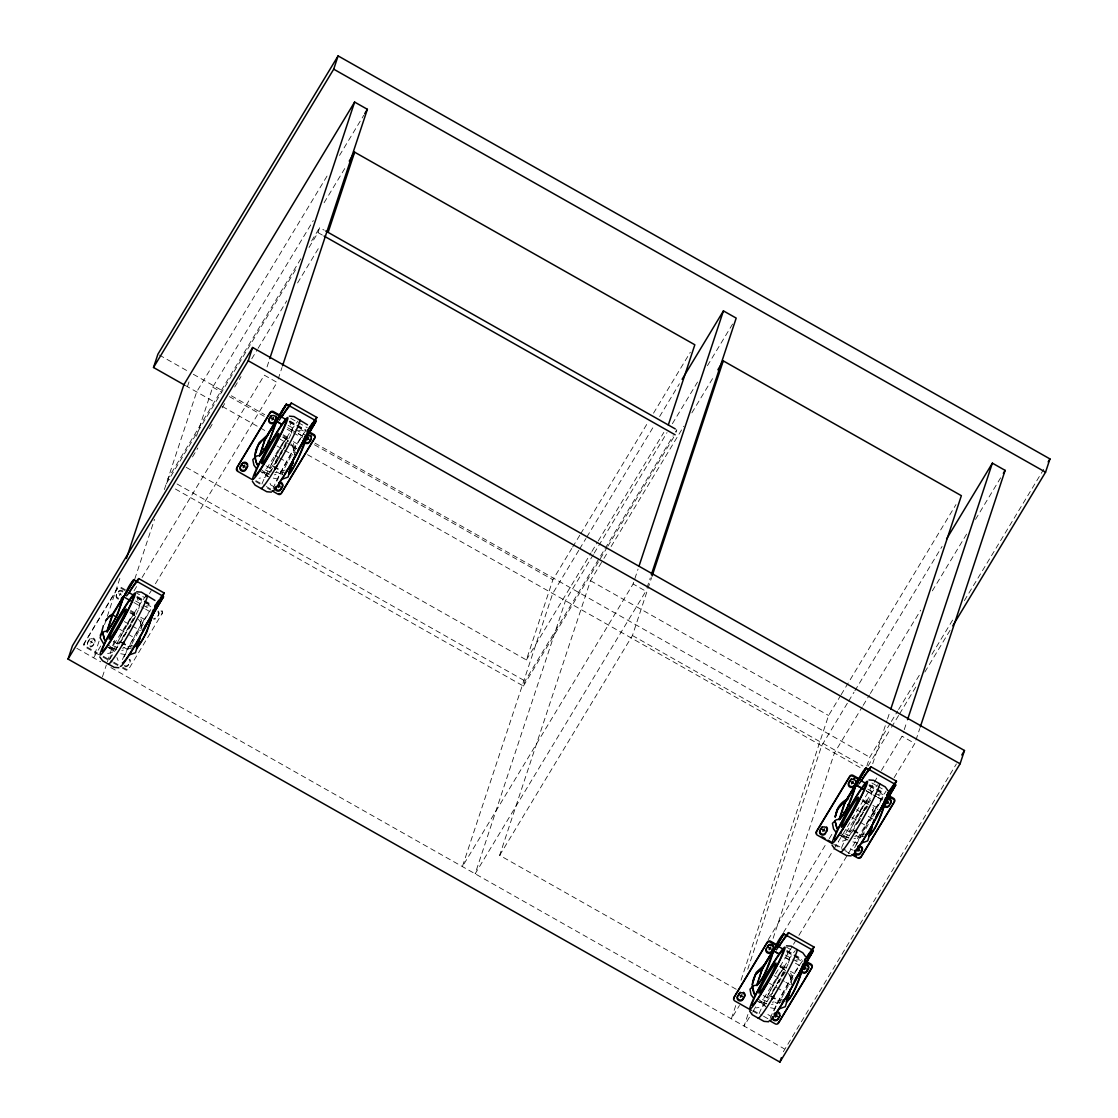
<?xml version="1.0" encoding="UTF-8"?>
<svg xmlns="http://www.w3.org/2000/svg" width="1118" height="1118" viewBox="0 0 1118 1118"><rect width="100%" height="100%" fill="white"/><g stroke="black" fill="none" stroke-linecap="round" stroke-linejoin="round"><path stroke-width="0.75" stroke-dasharray="5 3.75" d="M83.892 644.331L84.171 643.493M87.442 643.213L87.721 642.375M94.806 642.249A3.061 2.851 18.3 0 0 93.632 638.28A3.061 2.851 18.3 0 0 89.496 639.23L88.015 641.69A3.061 2.851 18.3 0 0 89.188 645.645A3.061 2.851 18.3 0 0 93.325 644.695L95.1 641.564M99.055 641.229L93.591 657.789L100.774 645.883M104.533 624.683L106.727 618.058M107.272 616.409L119.864 578.341M116.188 595.615L116.468 594.776M187.419 386.688L189.375 380.791M102.437 676.809L106.336 665M107.44 661.702L115.643 636.869M134.803 578.942L154.508 519.353M164.36 489.572L196.656 391.915L328.734 173.262M196.475 436.244L212.713 387.149L313.319 220.595M129.898 662.261L130.177 661.423M158.644 614.662L158.924 613.824M162.194 613.544L162.473 612.706M267.034 366.9L269.228 360.276M309.029 247.483L318.001 232.614L319.664 227.597L324.234 230.168M278.158 379.086L281.988 367.501M186.189 467.338L526.382 659.941L552.893 579.753L571.759 548.519M175.372 488.999L523.406 686.033L525.069 681.002L673.218 435.74M736.231 989.276L499.662 855.34L590.486 580.689L603.049 559.894M675.985 432.303L676.809 429.787L674.126 434.259M578.775 550.363L552.711 593.504L462.391 866.59L633.109 583.973L638.043 569.076M646.959 587.886L650.243 577.95M499.662 855.34L632.439 635.527L651.584 577.615M741.038 980.206L828.578 715.492L840.247 696.179M735.728 1005.613L731.34 1018.861L739.431 1005.473M747.76 969.208L821.66 745.762L847.724 702.621M747.928 1014.487L744.099 1026.072L752.19 1012.684M773.111 938.351L834.419 752.987L862.271 706.869M866.827 766.082L869.762 757.235L890.487 722.927M872.725 763.706L886.951 720.691M887.496 719.028L890.235 710.755M783.313 1051.772L956.379 763.943M881.403 770.456L902.058 736.245L903.707 731.27M904.252 729.621L906.991 721.348M915.908 740.158L919.751 728.573M138.702 608.877L139.806 604.852L137.5 599.01M291.281 433.267L292.399 429.242L290.079 423.401M788.47 962.905L789.574 958.881L787.268 953.039M136.242 614.299L138.213 610.121M270.626 472.383L272.596 468.204M288.821 438.689L290.806 434.511M786.01 968.328L787.98 964.149M132.036 622.544L135.585 615.697M274.735 464.096L287.787 441.289M288.164 440.087L281.317 452.916M852.237 831.988L863.334 811.766M864.256 810.718L871.9 794.549L869.72 787.184M771.909 993.734L776.633 985M781.803 976.573L785.353 969.725M123.567 636.953L131.113 623.592M131.211 624.04L123.623 637.386M863.431 812.213L855.843 825.545M780.979 978.068L770.973 995.327M280.492 454.411L274.595 464.389M777.457 983.505L780.881 977.621M339.523 155.416L363.783 115.252M324.094 202.749L344.763 168.538M300.812 258.803L167.924 478.811L170.956 480.53M311.587 240.971L319.664 227.597M166.261 483.828L297.36 266.811M192.478 456.927L197.872 448.011M209.541 428.683L213.133 422.73M222.119 407.86L225.71 401.907M234.696 387.038L240.985 376.626M251.76 358.78L257.154 349.864M258.048 348.369L286.795 300.784M297.584 282.938L320.041 245.764M90.67 643.199L92.151 640.74M119.416 595.601L120.898 593.141M134.02 590.849L137.612 584.896M142.098 577.461L264.309 375.173L277.054 382.398L154.857 584.686M109.927 659.061L135.991 615.92M149.463 593.616L151.265 590.639M572.668 547.037L579.851 535.131M580.745 533.649L648.119 422.115M653.513 413.185L690.337 352.226M579.669 548.868L585.958 538.457M586.852 536.975L654.24 425.413M659.634 416.497L679.409 383.767M526.382 659.941L591.059 552.865M591.953 551.384L597.347 542.468M598.242 540.972L663.826 432.414M593.323 554.612L565.47 600.715L475.15 873.815L645.869 591.198L633.109 583.973M594.217 553.117L666.999 432.638M672.393 423.708L697.548 382.063M707.428 365.698L732.597 324.052M523.406 686.033L606.906 547.792M607.815 546.297L675.16 434.818M603.944 558.413L607.535 552.474M611.113 546.534L683.797 426.238M691.86 412.863L714.29 375.732M841.141 694.697L955.974 504.595M848.618 701.14L854.012 692.21M854.907 690.728L942.069 546.45M863.166 705.388L869.455 694.977M870.363 693.481L920.673 610.19M932.356 590.849L967.391 532.839M975.483 519.451L1000.638 477.805M891.381 721.445L897.684 711.006M898.592 709.511L921.12 672.225M931.923 654.323L952.648 620.015M964.359 600.618L1043.653 469.364M868.071 766.04L890.599 728.74M891.493 727.259L898.704 715.324M899.613 713.829L916.732 685.488M924.838 672.058L950.062 630.3M768.262 939.637L825.671 844.579M829.263 838.64L832.854 832.7M783.452 932.58L832.882 850.77M833.776 849.289L873.312 783.844M874.206 782.348L877.798 776.395M753.085 1011.203L756.676 1005.25M775.543 974.016L792.62 945.758M793.514 944.263L795.317 941.3M798.909 935.347L847.43 855.018M848.324 853.537L886.071 791.055M894.148 777.667L914.817 743.456L902.058 736.245M131.966 622.125L135.194 616.898M122.812 638.685L113.798 652.046L106.406 653.876M864.2 810.298L870.768 799.985M781.748 976.154L785.772 969.627M107.845 644.569L111.87 647.741L133.07 613.978L140.099 621.217L142.433 631.041M292.706 445.649L295.012 455.473L292.692 445.607L285.635 438.354L264.449 472.131L260.424 468.959M862.914 801.145L869.329 805.309L865.276 802.137L844.09 835.915L840.065 832.742M789.895 975.273L792.201 985.112L789.867 975.245L782.824 967.992L761.637 1001.77L757.613 998.598M268.781 473.347L272.177 468.302M851.818 832.071L846.019 840.205L838.626 842.05M766.822 1001.728L769.366 997.941M267.985 474.381L265.19 477.246L258.985 478.266M765.97 1002.986L762.364 1006.885L756.173 1007.905M285.174 470.091L275.098 472.634M284.433 472.327L274.357 474.857M132.595 645.701L122.519 648.244M131.854 647.937L121.778 650.466M864.815 833.874L854.739 836.404M864.074 836.11L853.998 838.64M782.362 999.73L772.286 1002.273M781.622 1001.966L771.546 1004.495M298.674 430.528L301.776 430.025L304.613 431.632M146.095 606.138L149.197 605.635L152.02 607.242M878.315 794.311L881.417 793.794L884.254 795.401M795.862 960.166L798.965 959.663L801.802 961.27M273.281 478.113L277.963 479.049M120.702 653.723L125.384 654.659M852.922 841.896L857.604 842.832M770.47 1007.751L775.151 1008.688M263.079 472.411L268.46 476.436M108.725 647.657L112.052 648.58L115.014 651.612M840.946 835.817L844.286 836.739L847.248 839.772M760.268 1002.049L765.634 1006.074M259.642 471.335L264.673 472.886L268.348 476.757A9.559 2.306 31.5 0 0 261.668 472.607M839.283 835.118L844.314 836.655L848.101 840.205M107.048 646.945L111.423 648.119L114.609 650.858M756.83 1000.973L761.847 1002.525L765.537 1006.396A9.559 2.306 31.5 0 0 758.856 1002.245M283.203 434.79L289.059 438.228M282.477 437.026L289.688 441.54M283.273 437.362L285.663 438.368M265.218 469.909L269.955 471.922M862.104 800.795L865.276 802.137M844.859 833.693L849.596 835.691M130.624 610.4L136.466 613.838M129.884 612.636L137.095 617.15M130.694 612.971L133.07 613.978M112.625 645.519L117.376 647.532M111.898 647.755L116.635 649.754L111.87 647.741M780.462 967L786.876 971.179M779.651 966.665L782.824 967.992M762.406 999.548L767.144 1001.56M318.001 232.614L322.571 235.199M590.486 580.689L828.578 715.492M290.778 418.37L296.773 421.766M298.282 422.618L307.282 427.719M289.953 420.927L295.935 424.323M297.43 425.161L306.402 430.248M289.227 421.346L305.731 430.682M289.674 421.766L295.655 425.161M297.15 426L304.627 430.234M289.702 422.408L295.711 425.804M297.206 426.657L304.711 430.905M288.151 425.371L294.16 428.767M295.655 429.619L304.655 434.72M159.371 355.049L188.858 371.749M193.33 374.278L223.726 391.482M231.328 395.786L264.77 414.722M287.578 427.635L295.18 431.939L287.913 427.845M302.768 436.244L296.689 432.792L302.531 436.118M314.941 443.119L869.762 757.235M212.713 387.149L221.825 392.306M229.414 396.611L264.351 416.385M287.13 429.284L291.686 431.855M293.195 432.722L302.307 437.879M314.465 444.754L552.893 579.753M283.036 435.838L287.298 438.242A17.245 1.286 -60.5 0 1 275.461 461.371A17.245 1.286 -60.5 0 1 273.617 460.113A17.245 1.286 -60.5 0 1 287.298 438.242M293.321 441.652L297.57 444.056M632.439 635.527L862.956 766.026M185.322 385.5L214.782 402.173M222.384 406.477L258.859 427.132M260.382 427.998L266.461 431.436M280.143 439.178L286.222 442.63M287.745 443.483L296.871 448.653M307.506 454.677L862.327 768.793M276.957 445.97L293.042 455.068M871.914 782.991L876.414 785.549M877.923 786.401L883.919 789.797M869.594 784.71L875.576 788.092M877.071 788.945L884.548 793.179M868.868 785.115L884.268 794.018M869.343 786.178L884.352 794.674M867.792 789.154L873.801 792.55M875.296 793.403L882.801 797.651M866.129 790.678L876.358 796.477M877.812 797.302L882.2 799.789M866.087 790.803L876.316 796.589M877.784 797.413L882.172 799.901M862.677 799.608L866.925 802.011M872.948 805.421L877.211 807.839M266.028 465.829L270.29 468.246M276.314 471.656L281.974 474.857M856.598 809.739L862.453 813.052M868.295 816.364L872.683 818.851M273.519 486.484L270.682 484.891L269.522 481.97M255.882 480.656L264.854 485.743M266.35 486.582L270.836 489.125M255.603 481.495L261.584 484.891M267.565 488.273L270.57 489.964M845.669 829.612L849.932 832.016M855.955 835.425L861.615 838.64A17.245 1.286 -60.5 0 1 871.733 818.306M850.323 848.66L853.16 850.267M835.523 844.439L845.991 850.365M833.749 844.425L844.216 850.351M845.711 851.203L850.197 853.747M177.035 483.968L525.069 681.002M786.457 947.156L793.962 951.404M787.142 950.566L793.123 953.961M794.619 954.8L802.095 959.034M786.415 950.985L792.844 954.8M793.906 955.219L801.816 959.873M786.89 952.047L801.899 960.53M785.339 955.01L791.348 958.405M792.844 959.258L800.348 963.506M785.129 957.371L789.518 959.845M799.747 965.645L795.359 963.157L799.705 965.756M785.088 957.483L789.476 959.971M135.194 592.274L144.194 597.375M125.398 589.773L120.912 587.229A2.446 2.292 18.3 0 0 117.6 587.984L84.409 642.934A2.446 2.292 18.3 0 0 85.345 646.106L97.308 652.884M137.36 596.537L143.356 599.933M144.851 600.771L152.327 605.006M136.634 596.956L142.643 600.352M144.138 601.204L151.643 605.439M125.118 590.611L120.632 588.068A2.446 2.292 18.3 0 0 117.32 588.823L84.13 643.772A2.446 2.292 18.3 0 0 85.066 646.945L101.528 656.252M137.095 597.375L152.048 605.844M137.123 598.018L152.132 606.515M780.224 965.477L784.473 967.881A17.245 1.286 -60.5 0 1 772.65 991.009A17.245 1.286 -60.5 0 1 770.791 989.751A17.245 1.286 -60.5 0 1 784.473 967.881M790.496 971.29L794.758 973.694M135.571 600.981L141.567 604.377M143.076 605.229L150.581 609.478M118.829 593.616L121.485 595.125M133.894 602.518L144.096 608.416M145.592 609.128L149.938 611.728M774.145 975.609L784.375 981.394M785.842 982.233L791.684 985.531M130.457 611.448L134.705 613.852M140.728 617.262L144.977 619.665M124.377 621.58L140.449 630.678M763.217 995.467L767.465 997.885M774.914 1002.091L777.751 1003.698M113.449 641.439L117.697 643.856M123.721 647.266L127.983 649.67M767.87 1014.529L770.707 1016.122M753.071 1010.295L762.043 1015.382M763.538 1016.22L768.024 1018.764M752.791 1011.133L758.773 1014.515M90.083 641.215L92.738 642.724M103.289 656.266L112.275 661.353M113.77 662.191L121.247 666.426M122.742 667.278L125.733 668.969A2.446 2.292 18.3 0 0 129.045 668.215M103.024 657.104L111.996 662.191M113.491 663.03L120.968 667.264M122.463 668.117L125.454 669.808A2.446 2.292 18.3 0 0 128.766 669.053L162.236 613.265A2.446 2.292 18.3 0 0 161.299 610.093M76.849 648.314L100.676 661.8M110.906 667.586L784.291 1048.824M275.056 455.25L277.879 456.913M279.29 457.751L287.745 462.74M851.874 817.37L858.931 821.52M860.343 822.359L867.386 826.509M769.422 983.225L775.067 986.551M776.479 987.39L784.934 992.379M119.654 629.196L126.697 633.361M128.109 634.186L135.166 638.35M866.017 799.901L868.7 802.011M783.55 965.77L786.234 967.867M116.943 657.58L118.103 660.5M873.06 807.154L874.891 811.892M872.333 809.376L874.15 814.128M790.608 973.009L792.438 977.761M293.419 443.371L295.753 453.195M140.84 618.981L142.671 623.732M872.347 809.418L874.164 814.17M140.127 621.259L142.433 631.083M759.15 1013.579A39.41 2.949 -60.5 0 1 776.661 979.424A39.41 2.949 -60.5 0 1 795.303 950.649M770.358 1018.386A35.469 2.655 -60.5 0 1 785.465 987.991A35.469 2.655 -60.5 0 1 803.618 959.677M773.935 1010.91A31.528 2.362 -60.5 0 1 799.09 966.525M779.246 1003.545A17.245 1.286 -60.5 0 1 781.189 998.989M781.803 997.717A17.245 1.286 -60.5 0 1 793.92 976.936M778.757 982.778A17.245 1.286 -60.5 0 1 780.112 980.458M783.299 975.273A17.245 1.286 -60.5 0 1 785.409 972.115M841.602 847.71A39.41 2.949 -60.5 0 1 859.113 813.555A39.41 2.949 -60.5 0 1 877.756 784.794M852.182 829.584A17.245 1.286 -60.5 0 1 856.192 818.376A17.245 1.286 -60.5 0 1 866.785 803.171A17.245 1.286 -60.5 0 1 852.824 828.662M854.683 847.724A35.469 2.655 -60.5 0 1 882.982 797.791M856.388 845.04A31.528 2.362 -60.5 0 1 881.557 800.656M872.599 816.867A17.245 1.286 -60.5 0 1 877.882 809.139M857.967 822.764A17.245 1.286 -60.5 0 1 860.553 818.096M865.751 809.418A17.245 1.286 -60.5 0 1 867.861 806.26M841.309 836.39A9.559 2.306 31.5 0 1 847.318 840.037M109.368 659.55A39.41 2.949 -60.5 0 1 142.084 601.023M143.09 599.653A39.41 2.949 -60.5 0 1 145.522 596.621M119.947 641.425A17.245 1.286 -60.5 0 1 123.958 630.217A17.245 1.286 -60.5 0 1 134.565 615.012A17.245 1.286 -60.5 0 1 120.604 640.488M122.449 659.55A35.469 2.655 -60.5 0 1 150.762 609.617M124.168 656.881A31.528 2.362 -60.5 0 1 149.323 612.496M128.989 628.749A17.245 1.286 -60.5 0 1 131.002 625.325M130.387 647.182A17.245 1.286 -60.5 0 1 131.421 644.96M132.036 643.688A17.245 1.286 -60.5 0 1 144.152 622.908M109.089 648.216A9.559 2.306 31.5 0 1 114.399 651.361M161.02 610.931A2.446 2.292 18.3 0 1 161.97 614.103M122.742 592.009A3.061 2.851 18.3 0 0 117.963 592.484L116.482 594.93A3.061 2.851 18.3 0 0 118.396 599.192M123.022 591.17A3.061 2.851 18.3 0 0 118.242 591.646L116.761 594.091A3.061 2.851 18.3 0 0 118.676 598.354M157.82 611.867A3.061 2.851 18.3 0 1 158.351 615.347L156.869 617.807A3.061 2.851 18.3 0 1 153.473 619.051M158.099 611.029A3.061 2.851 18.3 0 1 158.63 614.509L157.149 616.968A3.061 2.851 18.3 0 1 153.753 618.212M124.727 666.649A3.061 2.851 18.3 0 0 128.123 665.392L129.604 662.946A3.061 2.851 18.3 0 0 129.073 659.452M124.266 665.503A3.061 2.851 18.3 0 0 128.402 664.553L129.884 662.108A3.061 2.851 18.3 0 0 129.842 659.229M261.961 483.94A39.41 2.949 -60.5 0 1 279.472 449.785A39.41 2.949 -60.5 0 1 298.115 421.011M273.169 488.748A35.469 2.655 -60.5 0 1 288.29 458.352A35.469 2.655 -60.5 0 1 306.444 430.039M276.761 481.271A31.528 2.362 -60.5 0 1 301.916 436.886M282.728 474.353A17.245 1.286 -60.5 0 1 285.663 466.024A17.245 1.286 -60.5 0 1 296.731 447.298M276.118 463.271A17.245 1.286 -60.5 0 1 278.34 458.981M280.911 454.313A17.245 1.286 -60.5 0 1 282.253 451.979M284.461 448.276A17.245 1.286 -60.5 0 1 286.11 445.635M89.216 640.069L87.735 642.529A3.061 2.851 18.3 0 0 88.909 646.484A3.061 2.851 18.3 0 0 93.046 645.533L94.527 643.088A3.061 2.851 18.3 0 0 93.353 639.119A3.061 2.851 18.3 0 0 89.216 640.069M269.228 474.144L264.477 472.145L269.214 474.144M848.855 837.927L844.09 835.915L848.855 837.927M766.389 1003.782L761.637 1001.77L766.403 1003.782"/><path stroke-width="1.5" d="M103.373 625.577L100.145 637.805L103.681 643.898M136.843 647.979L135.474 652.702L129.576 654.799M289.436 472.369L288.067 477.093L282.169 479.189M789.881 992.113L785.255 1006.717L779.344 1008.827M872.347 826.244L867.708 840.862L861.81 842.972M255.84 452.832L258.859 443.049L266.405 435.95M752.442 986.355L754.608 994.531C749.451 985.21 753.588 972.772 762.867 967.811L756.593 985.405C769.03 973.303 770.917 947.575 783.466 933.726L786.457 935.417M753.308 980.779L756.034 972.688L763.594 965.589M835.467 816.615C835.901 808.831 841.043 801.34 848.492 798.769M752.288 984.665L755.307 974.91L762.867 967.811M140.868 634.591L136.508 647.783C148.149 637.567 151.182 609.422 163.214 596.593L151.936 616.2L163.619 596.635L153.25 613.461L146.43 633.026L136.634 648.873L140.113 638.085M259.739 455.962C272.079 443.916 274.273 418.202 286.571 404.436L289.492 406.086M293.992 457.332L288.975 472.509C296.172 465.409 302.657 448.807 305.493 437.655L305.829 437.851C309.169 438.801 278.717 499.746 293.251 460.826M756.928 985.587C764.125 978.502 770.609 961.899 773.432 950.747L779.288 954.059L773.055 950.677M790.636 988.619L786.275 1001.812C792.858 996.39 799.887 977.915 802.668 967.294C800.754 977.649 793.081 996.571 786.611 1002.007M839.38 819.732C846.578 812.632 853.062 796.044 855.885 784.892L863.194 789.029L855.508 784.808M874.178 819.452L868.728 835.943C875.073 830.772 882.717 811.626 885.121 801.438L885.47 801.634C883.052 811.822 875.408 830.967 869.063 836.138M260.62 453.265L259.991 455.361L256.553 456.032L252.794 459.568L253.912 465.158L256.274 468.288M261.249 451.183L265.05 438.633L286.292 404.087L315.318 420.41L316.869 417.447L291.351 402.997A38.18 2.851 -60.5 0 0 283.273 414.121L280.702 417.307M758.437 980.821L757.179 985L753.728 985.671L749.968 989.206L751.1 994.796L753.448 997.927M759.066 978.725L762.224 968.272L773.432 950.747L762.448 968.985M108.18 628.456L107.048 632.131L117.669 614.551L123.539 596.914M184.47 385.011L153.515 367.487L157.904 354.21L338.097 55.9L1049.956 458.925L1045.568 472.187L952.774 625.828M68.044 659.075L72.432 645.813L252.626 347.488L964.485 750.513L960.096 763.79L779.903 1062.1L68.044 659.075L248.238 360.765L252.626 347.488M126.432 558.483L183.897 384.69L354.616 102.073L367.375 109.298L282.533 365.838M130.932 600.981L123.287 596.649L112.457 614.243L106.811 631.377C119.179 619.288 121.387 593.532 133.699 579.697L136.689 581.402M153.515 367.487L333.709 69.176L338.097 55.9M269.773 358.612L354.616 102.073M328.119 232.376L354.644 152.188L694.837 344.777L668.312 424.98M265.441 438.731L259.404 455.767C266.601 448.667 273.085 432.065 275.908 420.913L282.057 424.533L276.258 421.109L265.385 438.829M639.133 565.764L723.43 310.888L736.189 318.099L651.347 574.638M652.129 575.966L723.262 360.876L961.368 495.679L890.78 709.105M846.284 800.488L855.55 784.696L844.677 802.403L839.045 819.536C851.497 807.448 853.369 781.72 865.919 767.87L868.91 769.561M779.903 1062.1L781.356 1057.67M907.536 719.685L992.379 463.145L1005.138 470.371L920.296 726.91M265.301 439.234L276.258 421.109M844.901 803.129L855.885 784.892L846.298 800.516M136.899 581.695L133.978 580.046L122.351 599.458L133.699 579.697M286.571 404.436L274.944 423.848L286.292 404.087M303.132 442.253L316.198 421.025L304.851 440.785L315.807 420.983L305.787 437.976M786.681 935.724L783.746 934.061L772.119 953.486L783.466 933.726M869.133 769.869L866.198 768.206L854.585 787.631L865.919 767.87M801.215 970.424L813.387 950.663L802.039 970.424L812.982 950.621L802.976 967.615M883.667 804.569L895.839 784.808L884.492 804.569L895.434 784.766L885.428 801.746M126.572 595.88L129.129 592.708A38.585 2.893 -60.5 0 1 137.221 581.584L138.772 578.607L164.276 593.057L162.725 596.02A38.585 2.893 -60.5 0 0 154.647 607.144L156.199 604.181A38.18 2.851 -60.5 0 1 158.77 600.268M283.273 414.121L279.151 420.27M291.351 402.997L289.8 405.974A38.585 2.893 -60.5 0 0 281.722 417.098L286.222 419.641M858.792 784.053L861.363 780.867A38.585 2.893 -60.5 0 1 869.441 769.743L870.992 766.78L896.496 781.216L894.945 784.193A38.585 2.893 -60.5 0 0 886.867 795.317L888.419 792.341A38.18 2.851 -60.5 0 1 893.24 785.227M805.966 958.21L804.415 961.173A38.585 2.893 -60.5 0 1 812.493 950.048L814.044 947.072L788.539 932.636A38.18 2.851 -60.5 0 0 780.462 943.76L776.339 949.909M783.411 949.28L778.911 946.736A38.585 2.893 -60.5 0 1 786.988 935.612L788.539 932.636M118.27 605.145L123.329 596.523M275.908 420.913L265.679 438.172C256.413 443.133 252.277 455.529 257.406 464.85M364.678 113.757L367.375 109.298M349.249 161.104L354.644 152.188M123.665 596.719L112.68 614.956L118.522 618.268M122.281 644.974L124.182 641.844M143.607 628.721L153.208 613.586M243.249 467.59L244.73 465.13M272.009 419.991L273.491 417.531M274.86 469.364L276.761 466.234M297.877 450.33L305.493 437.655L299.177 447.941M278.326 487.448L279.807 484.988M307.073 439.849L308.568 437.39M311.223 438.899L309.742 441.358A3.061 2.851 18.3 0 1 304.473 441.219M682.106 379.309L723.43 310.888M717.882 369.792L723.262 360.876M946.555 539.002L992.379 463.145M1003.335 473.347L1005.138 470.371M822.89 831.359L824.371 828.913M851.636 783.774L853.118 781.314M1048.153 461.902L1049.956 458.925M845.026 802.598L845.446 801.927L841.071 805.03L837.773 809.041L835.02 817.118L837.759 809.069L841.071 805.03M739.264 993.259L737.503 996.557A3.061 2.851 18.3 0 0 738.677 1000.512A3.061 2.851 18.3 0 0 742.813 999.562L744.295 997.116A3.061 2.851 18.3 0 0 743.121 993.147A3.061 2.851 18.3 0 0 738.984 994.098M740.437 997.228L741.919 994.768M769.184 949.629L770.665 947.17M854.501 833.148L856.402 830.003M875.827 816.895L885.121 801.438L880.621 808.775M857.967 851.217L859.449 848.772M886.714 803.632L888.195 801.173M772.049 999.003L773.949 995.872M794.213 981.352L802.668 967.294L795.471 979.047M775.515 1017.087L776.996 1014.627M804.261 969.488L805.743 967.028M961.787 754.985L964.485 750.513M144.795 626.485L152.9 613.265M877.015 814.659L878.818 811.724M123.623 596.83L133.978 580.046M855.857 785.004L866.198 768.206M773.404 950.859L783.746 934.061M100.201 635.178L103.96 631.642L107.412 630.971L113.086 613.782L108.851 616.856L113.086 613.782M777.89 946.946L780.462 943.76M261.43 441.247C255.128 447.228 253.255 457.192 257.419 464.892M288.682 469.239L293.433 462.069L291.98 465.228L286.557 470.79M868.323 833.022L871.635 828.997L865.486 835.076M785.87 998.877L789.182 994.852L782.684 1001.197M133.978 646.4L136.103 644.848M133.266 646.917L136.089 644.862M113.211 613.754L112.792 614.439M289.324 416.175L293.978 416.539L307.534 424.826M271.45 492.116L266.797 491.738L255.1 485.128L252.388 481.327M136.731 591.785L141.385 592.149L154.941 600.436M118.857 667.726L114.204 667.348L102.521 660.738L99.809 656.937M868.952 779.959L873.605 780.322L885.302 786.946L888.013 790.747M851.091 855.885L846.438 855.522L834.741 848.897L832.03 845.096M786.499 945.814L791.153 946.177L802.85 952.802L805.561 956.603M768.639 1021.754L763.985 1021.377L752.288 1014.767L749.577 1010.965M333.709 69.176L1045.568 472.187M325.743 231.035L675.3 428.935M324.08 236.066L675.16 434.818M248.238 360.765L960.096 763.79M279.472 415.002L273.491 411.62A2.446 2.292 18.3 0 0 270.179 412.374L236.988 467.324A2.446 2.292 18.3 0 0 237.659 470.315M309.393 431.939L313.892 434.483A2.446 2.292 18.3 0 1 314.829 437.655L281.638 492.605A2.446 2.292 18.3 0 1 281.247 493.066M280.702 416.693L273.211 412.458A2.446 2.292 18.3 0 0 269.913 413.213L236.709 468.162A2.446 2.292 18.3 0 0 237.645 471.335L252.612 479.804M309.127 432.778L313.613 435.321A2.446 2.292 18.3 0 1 314.549 438.494L281.359 493.443A2.446 2.292 18.3 0 1 278.047 494.198L272.065 490.816M271.408 418.006L274.078 419.516M306.486 437.865L309.155 439.374M869.441 769.743L894.945 784.193M268.194 441.009L271.115 442.658M860.608 779.623L853.132 775.389A2.446 2.292 18.3 0 0 849.82 776.158L816.629 831.107A2.446 2.292 18.3 0 0 816.657 833.413M889.034 795.723L893.52 798.266A2.446 2.292 18.3 0 1 894.47 801.424L861.265 856.388A2.446 2.292 18.3 0 1 859.183 857.478M858.848 779.623L852.852 776.227A2.446 2.292 18.3 0 0 849.54 776.996L816.35 831.946A2.446 2.292 18.3 0 0 817.286 835.104L832.253 843.573M865.863 783.425L861.363 780.867L862.914 777.904A38.18 2.851 -60.5 0 1 870.992 766.78M888.754 796.561L893.254 799.104A2.446 2.292 18.3 0 1 894.19 802.263L861 857.213A2.446 2.292 18.3 0 1 857.688 857.981L851.692 854.585M851.05 781.789L853.705 783.299M886.127 801.648L888.782 803.157M273.686 466.597L277.935 469.001M845.082 802.514L839.632 819.145L836.18 819.815L832.421 823.351L833.553 828.941L835.901 832.058M847.821 804.778L850.756 806.441M242.662 465.605L245.317 467.114M277.739 485.464L280.394 486.973M853.327 830.367L857.576 832.784M822.303 829.388L824.958 830.884M857.38 849.247L860.035 850.742M822.051 836.809L825.042 838.514M828.033 840.205L831.037 841.896M853.467 854.599L856.458 856.29M786.988 935.612L812.493 950.048M137.221 581.584L162.725 596.02M778.156 945.493L770.679 941.258A2.446 2.292 18.3 0 0 767.367 942.013L734.177 996.963A2.446 2.292 18.3 0 0 733.953 998.709M806.581 961.578L811.067 964.121A2.446 2.292 18.3 0 1 812.017 967.294L778.813 1022.243A2.446 2.292 18.3 0 1 777.653 1023.194M776.381 945.479L770.4 942.097A2.446 2.292 18.3 0 0 767.088 942.851L733.897 997.801A2.446 2.292 18.3 0 0 734.833 1000.973L751.296 1010.281M806.302 962.416L810.788 964.96A2.446 2.292 18.3 0 1 811.738 968.132L778.533 1023.082A2.446 2.292 18.3 0 1 775.221 1023.836L769.24 1020.455M768.597 947.645L771.252 949.154M803.674 967.503L806.33 969.013M133.643 595.251L129.129 592.708L130.68 589.731A38.18 2.851 -60.5 0 1 138.772 578.607M765.369 970.648L768.304 972.297M770.875 996.236L775.123 998.64M121.107 642.207L125.356 644.611M739.85 995.244L742.506 996.753M774.928 1015.102L777.583 1016.611M263.764 448.597L266.587 450.261M843.405 812.367L846.228 814.03M104.226 638.923L102.674 632.369L104.812 640.46M797.008 949.489A39.41 2.949 -60.5 0 1 780.015 985.461A39.41 2.949 -60.5 0 1 758.13 1018.065M805.156 958.643A35.469 2.655 -60.5 0 1 789.867 991.009A35.469 2.655 -60.5 0 1 770.176 1020.357M803.059 963.828A31.528 2.362 -60.5 0 1 799.077 973.051M798.392 974.463A31.528 2.362 -60.5 0 1 774.257 1015.102M806.861 956.826A38.18 2.851 -60.5 0 1 814.044 947.072M767.731 946.513A3.061 2.851 18.3 0 1 771.867 945.562A3.061 2.851 18.3 0 1 773.055 949.517L771.574 951.977A3.061 2.851 18.3 0 1 767.423 952.913A3.061 2.851 18.3 0 1 766.249 948.958L768.01 945.674A3.061 2.851 18.3 0 1 772.147 944.724M772.79 945.199A3.061 2.851 18.3 0 1 773.279 945.8M773.6 946.499A3.061 2.851 18.3 0 1 773.321 948.679L771.839 951.139A3.061 2.851 18.3 0 1 766.235 948.805M803.283 965.784A3.061 2.851 18.3 0 1 803.912 965.337M804.639 965.072A3.061 2.851 18.3 0 1 808.132 969.376L806.651 971.835A3.061 2.851 18.3 0 1 801.061 970.997M804.191 964.499A3.061 2.851 18.3 0 1 804.918 964.233M806.483 964.275A3.061 2.851 18.3 0 1 807.867 965.058M808.356 965.659A3.061 2.851 18.3 0 1 808.398 968.537L806.916 970.997A3.061 2.851 18.3 0 1 801.34 970.158M739.739 992.686A3.061 2.851 18.3 0 1 740.354 992.239M743.4 992.309A3.061 2.851 18.3 0 1 744.043 992.784M744.532 993.399A3.061 2.851 18.3 0 1 744.574 996.278L743.093 998.723A3.061 2.851 18.3 0 1 738.956 999.674A3.061 2.851 18.3 0 1 737.782 995.719M772.286 1017.1A3.061 2.851 18.3 0 0 777.89 1019.42L779.372 1016.975A3.061 2.851 18.3 0 0 775.165 1012.936M772.468 1017.003A3.061 2.851 18.3 0 0 778.17 1018.582L779.651 1016.136A3.061 2.851 18.3 0 0 779.945 1015.451M774.061 1013.956A3.061 2.851 18.3 0 1 774.536 1013.383M778.477 1012.167A3.061 2.851 18.3 0 1 779.917 1013.956M879.461 783.634A39.41 2.949 -60.5 0 1 862.467 819.592A39.41 2.949 -60.5 0 1 840.582 852.209M887.608 792.774A35.469 2.655 -60.5 0 1 872.32 825.14A35.469 2.655 -60.5 0 1 852.629 854.501M885.512 797.959A31.528 2.362 -60.5 0 1 883.849 802.235M883.346 803.353A31.528 2.362 -60.5 0 1 872.879 823.561M872.068 824.972A31.528 2.362 -60.5 0 1 854.571 851.064M893.897 784.333A38.18 2.851 -60.5 0 1 896.496 781.216M855.508 783.662A3.061 2.851 18.3 0 0 854.334 779.693A3.061 2.851 18.3 0 0 850.183 780.644L848.702 783.103A3.061 2.851 18.3 0 0 849.89 787.058A3.061 2.851 18.3 0 0 854.026 786.108L855.787 782.824A3.061 2.851 18.3 0 0 856.053 780.644M851.567 778.785A3.061 2.851 18.3 0 0 850.463 779.805L848.981 782.265A3.061 2.851 18.3 0 0 850.155 786.22A3.061 2.851 18.3 0 0 854.306 785.269M853.872 778.561A3.061 2.851 18.3 0 1 854.599 778.855M887.091 799.216A3.061 2.851 18.3 0 1 890.585 803.521M889.676 798.727A3.061 2.851 18.3 0 1 890.319 799.188M890.808 799.803A3.061 2.851 18.3 0 1 890.864 802.682L889.103 805.966A3.061 2.851 18.3 0 1 883.835 805.84M889.369 805.128A3.061 2.851 18.3 0 1 883.793 804.303M826.761 831.247A3.061 2.851 18.3 0 0 825.573 827.292A3.061 2.851 18.3 0 0 821.437 828.242L819.955 830.688A3.061 2.851 18.3 0 0 821.129 834.657A3.061 2.851 18.3 0 0 825.266 833.707L827.027 830.408A3.061 2.851 18.3 0 0 826.495 826.929M822.191 826.817A3.061 2.851 18.3 0 0 821.716 827.404L820.235 829.863A3.061 2.851 18.3 0 0 821.409 833.818A3.061 2.851 18.3 0 0 825.545 832.868M854.767 852.727A3.061 2.851 18.3 0 0 860.343 853.565L862.104 850.267A3.061 2.851 18.3 0 0 861.573 846.787M854.739 851.245A3.061 2.851 18.3 0 1 855.032 850.546M860.622 852.727A3.061 2.851 18.3 0 1 855.018 850.407M857.897 846.242A3.061 2.851 18.3 0 1 860.189 846.005M858.345 846.801A3.061 2.851 18.3 0 1 861.824 851.105M145.522 596.621A39.41 2.949 -60.5 0 1 133.252 626.038A39.41 2.949 -60.5 0 1 108.362 664.036M155.388 604.614A35.469 2.655 -60.5 0 1 140.099 636.981A35.469 2.655 -60.5 0 1 120.409 666.328M153.292 609.799A31.528 2.362 -60.5 0 1 137.388 641.089A31.528 2.362 -60.5 0 1 122.351 662.904M160.307 598.046A38.18 2.851 -60.5 0 1 162.292 595.349M162.865 594.636A38.18 2.851 -60.5 0 1 164.276 593.057M121.792 597.948A3.061 2.851 18.3 0 1 121.317 598.521M299.82 419.851A39.41 2.949 -60.5 0 1 282.826 455.823A39.41 2.949 -60.5 0 1 260.955 488.426M307.799 430.975A35.469 2.655 -60.5 0 1 289.911 466.178A35.469 2.655 -60.5 0 1 272.988 490.718M305.48 435.335A31.528 2.362 -60.5 0 1 283.651 475.933M282.924 477.065A31.528 2.362 -60.5 0 1 279.053 482.836M276.3 486.358A31.528 2.362 -60.5 0 1 274.93 487.294M312.886 422.436A38.18 2.851 -60.5 0 0 308.778 428.571L307.226 431.534A38.585 2.893 -60.5 0 1 315.318 420.41M313.599 421.458A38.18 2.851 -60.5 0 1 314.27 420.55M314.885 419.739A38.18 2.851 -60.5 0 1 316.869 417.447M280.171 493.639A2.446 2.292 18.3 0 1 278.913 493.611M271.297 415.449A3.061 2.851 18.3 0 0 270.822 416.036L269.34 418.481A3.061 2.851 18.3 0 0 270.514 422.45A3.061 2.851 18.3 0 0 274.665 421.5L276.146 419.04A3.061 2.851 18.3 0 0 276.09 416.162M306.723 435.699A3.061 2.851 18.3 0 1 307.45 435.433M308.233 435.363A3.061 2.851 18.3 0 1 310.944 439.737L309.462 442.197A3.061 2.851 18.3 0 1 303.872 441.358M310.678 435.419A3.061 2.851 18.3 0 1 311.489 436.719M243.906 462.335A3.061 2.851 18.3 0 0 242.075 463.621L240.594 466.08A3.061 2.851 18.3 0 0 241.767 470.035A3.061 2.851 18.3 0 0 245.904 469.085L247.385 466.639A3.061 2.851 18.3 0 0 247.679 465.954M244.688 462.251A3.061 2.851 18.3 0 1 246.212 462.67M246.854 463.145A3.061 2.851 18.3 0 1 247.665 464.459M275.014 488.203A3.061 2.851 18.3 0 0 280.716 489.782L282.197 487.336A3.061 2.851 18.3 0 0 278.703 483.032M275.405 488.119A3.061 2.851 18.3 0 0 280.981 488.943L282.463 486.498A3.061 2.851 18.3 0 0 282.742 484.318M281.289 482.543A3.061 2.851 18.3 0 1 282.421 483.619M773.097 950.552L762.28 968.174L773.097 950.552M241.795 464.459L240.314 466.919A3.061 2.851 18.3 0 0 241.488 470.874A3.061 2.851 18.3 0 0 245.639 469.923L247.12 467.478A3.061 2.851 18.3 0 0 245.946 463.509A3.061 2.851 18.3 0 0 241.795 464.459M270.556 416.874L269.075 419.32A3.061 2.851 18.3 0 0 270.249 423.275A3.061 2.851 18.3 0 0 274.385 422.338L275.866 419.879A3.061 2.851 18.3 0 0 274.693 415.924A3.061 2.851 18.3 0 0 270.556 416.874M107.747 618.212L105.525 620.895L107.747 618.198M837.061 828.676L834.908 820.542L837.047 828.634M760.631 994.796A35.469 2.655 -60.5 0 0 784.962 947.212A35.469 2.655 -60.5 0 0 756.816 992.183A35.469 2.655 -60.5 0 0 760.631 994.796M761.386 992.938A31.528 2.362 -60.5 0 0 783.019 950.635A31.528 2.362 -60.5 0 0 758.004 990.618A31.528 2.362 -60.5 0 0 761.386 992.938M764.139 986.202A17.245 1.286 -60.5 0 0 775.976 963.059A17.245 1.286 -60.5 0 0 762.294 984.93A17.245 1.286 -60.5 0 0 764.139 986.202M843.084 828.941A35.469 2.655 -60.5 0 0 867.414 781.342A35.469 2.655 -60.5 0 0 839.283 826.328A35.469 2.655 -60.5 0 0 843.084 828.941M843.838 827.082A31.528 2.362 -60.5 0 0 865.472 784.78A31.528 2.362 -60.5 0 0 840.456 824.763A31.528 2.362 -60.5 0 0 843.838 827.082M846.592 820.346A17.245 1.286 -60.5 0 0 858.428 797.204A17.245 1.286 -60.5 0 0 844.747 819.075A17.245 1.286 -60.5 0 0 846.592 820.346M110.864 640.768A35.469 2.655 -60.5 0 0 135.194 593.183A35.469 2.655 -60.5 0 0 107.048 638.154A35.469 2.655 -60.5 0 0 110.864 640.768M111.618 638.909A31.528 2.362 -60.5 0 0 133.252 596.607A31.528 2.362 -60.5 0 0 108.236 636.589A31.528 2.362 -60.5 0 0 111.618 638.909M114.371 632.173A17.245 1.286 -60.5 0 0 126.208 609.03A17.245 1.286 -60.5 0 0 112.527 630.901A17.245 1.286 -60.5 0 0 114.371 632.173M263.443 465.158A35.469 2.655 -60.5 0 0 287.773 417.573A35.469 2.655 -60.5 0 0 259.642 462.545A35.469 2.655 -60.5 0 0 263.443 465.158M264.197 463.299A31.528 2.362 -60.5 0 0 285.831 420.997A31.528 2.362 -60.5 0 0 260.815 460.979A31.528 2.362 -60.5 0 0 264.197 463.299M266.964 456.563A17.245 1.286 -60.5 0 0 278.787 433.421A17.245 1.286 -60.5 0 0 265.106 455.292A17.245 1.286 -60.5 0 0 266.964 456.563"/></g></svg>
